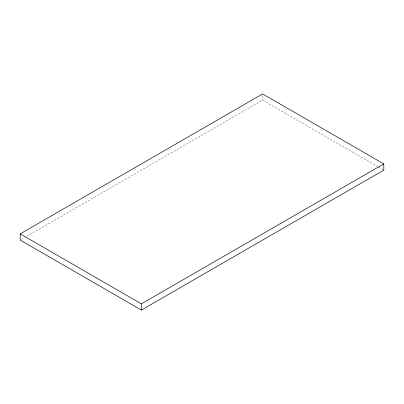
<?xml version="1.0" encoding="UTF-8"?>
<svg xmlns="http://www.w3.org/2000/svg" width="404" height="404" viewBox="0 0 404 404"><rect width="100%" height="100%" fill="white"/><g stroke="black" fill="none" stroke-linecap="round" stroke-linejoin="round"><path stroke-width="0.3" stroke-dasharray="2.02 1.52" d="M21.291 239.466L24.568 237.577M26.75 236.315L262.6 100.147L377.796 166.655M378.341 166.973L383.255 169.806M262.6 95.172L262.6 100.147"/><path stroke-width="0.61" d="M20.2 233.876L262.6 93.93L383.8 163.903L383.8 170.124L141.4 310.07L20.2 240.097L20.2 233.876L141.4 303.853L383.8 163.903M141.4 303.853L141.4 310.07"/></g></svg>
